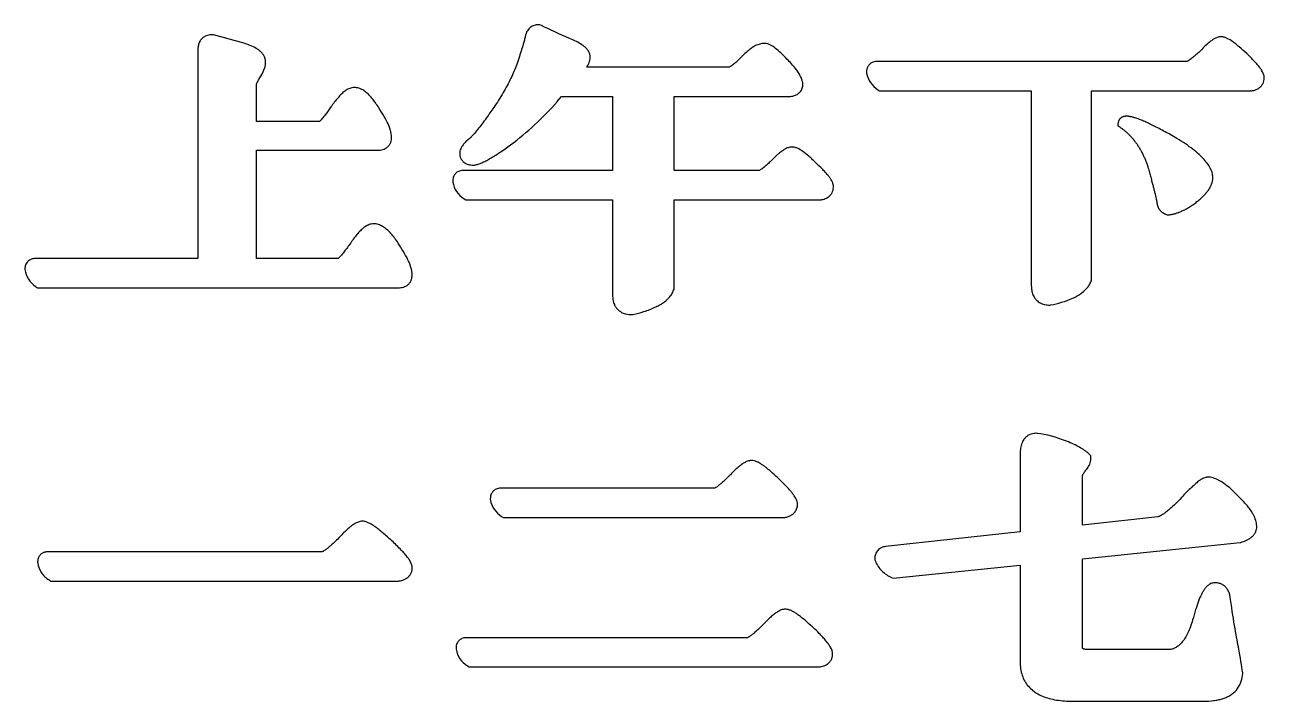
# Model space of a CAD drawing. Header units: millimetres. Extents: x 7 to 1486, y 45 to 924.
# Drawn here: x 11 to 741, y 525 to 924 of the extents above; entities that cross this region are included whole.
import ezdxf

# ---------------------------------------------------------------- set-up
doc = ezdxf.new("R2010")
doc.units = ezdxf.units.MM
doc.layers.add('Default', color=18, linetype='Continuous', true_color=0x000000)

msp = doc.modelspace()

# ---------------------------------------------------------------- linework, layer by layer
at = {"layer": 'Default'}
for p, q in [((425.51, 899.04), (341.66, 899.04)), ((695.35, 902.45), (512.8, 902.45)), ((416.94, 650.94), (291.08, 650.94)), ((185.77, 613.46), (24.34, 613.46)), ((436.4, 562.84), (270.88, 562.84)), ((685.28, 555.78), (637.65, 555.78)), ((628.4, 525.39), (705.31, 525.39))]:
    msp.add_line(p, q, dxfattribs=at)
for points in [[(314.97, 923.71), (314.14, 924.11), (313.23, 924.11)], [(140.42, 912.97), (140.36, 912.99), (121.76, 918.27), (121.2, 918.27)], [(305.78, 918.46), (305.69, 918.18), (305.64, 917.89)], [(446.66, 913.15), (446.51, 913.16), (446.35, 913.16)], [(112.58, 909.4), (112.58, 786.36), (17.04, 786.36)], [(730.73, 907.16), (730.69, 907.2), (730.66, 907.23)], [(433.06, 905.42), (433.01, 905.36), (432.95, 905.31)], [(149.08, 892.78), (149.11, 892.82), (149.14, 892.87)], [(506.61, 896.26), (506.61, 895.93), (506.66, 895.6)], [(184.28, 867.16), (147.11, 867.16), (147.11, 889.14)], [(469.09, 889.2), (469.09, 889.53), (469.04, 889.86)], [(513.3, 885.84), (514.29, 885.2), (603.71, 885.2), (603.71, 770.43)], [(638.96, 772.92), (639.22, 773.6), (639.22, 885.2), (733.69, 885.2), (734.08, 885.28)], [(324.26, 878.77), (324.3, 878.81), (326.78, 881.8), (356.93, 881.8), (356.93, 838.2), (268.93, 838.2)], [(443.22, 838.2), (393.16, 838.2), (393.16, 881.8), (460.23, 881.8)], [(272.37, 856.87), (272.31, 856.82), (272.25, 856.77)], [(195.26, 786.36), (147.11, 786.36), (147.11, 850.16), (218.55, 850.16)], [(275.02, 841.39), (275.36, 841.39), (275.7, 841.45)], [(262.74, 832.01), (262.74, 831.68), (262.8, 831.35)], [(269.44, 821.59), (270.43, 820.95), (356.93, 820.95), (356.93, 764.84)], [(392.93, 767.64), (393.16, 768.29), (393.16, 820.95), (479.85, 820.95), (480.24, 821.03)], [(10.63, 780.91), (10.56, 780.35), (10.65, 779.79)], [(16.96, 769.82), (17.98, 769.11), (230.72, 769.11)], [(628.47, 763.09), (628.65, 763.16), (628.83, 763.26)], [(368.23, 753.29), (368.58, 753.29), (368.92, 753.35)], [(614.53, 758.89), (614.89, 758.89), (615.24, 758.95)], [(607.27, 683.28), (607.01, 683.31), (606.74, 683.31)], [(624.53, 678.65), (624.5, 678.66), (624.46, 678.67)], [(597.14, 671.28), (597.14, 625.22), (517.85, 616.59), (517.74, 616.57)], [(638.73, 668.36), (638.73, 670.02), (637.56, 671.19)], [(678.35, 634.13), (633.86, 629.26), (633.86, 658.14)], [(708.46, 657.49), (708.22, 657.52), (707.99, 657.52)], [(284.89, 644.75), (284.89, 644.42), (284.94, 644.1)], [(291.58, 634.34), (292.58, 633.7), (458.53, 633.7), (459.01, 633.82)], [(736.57, 628.45), (736.57, 628.53), (736.56, 628.61)], [(633.86, 557.14), (633.86, 609.27), (726.78, 618.91), (727.13, 619.01)], [(18.15, 607.52), (18.15, 607.2), (18.2, 606.89)], [(511.47, 609.46), (511.47, 608.64), (511.8, 607.89)], [(521.36, 598.28), (522.35, 597.83), (597.14, 605.52), (597.14, 548.38)], [(24.84, 596.86), (25.83, 596.22), (230.81, 596.22), (231.14, 596.27)], [(720.71, 587.88), (720.66, 588.2), (720.56, 588.51)], [(264.69, 556.65), (264.69, 556.32), (264.74, 555.99)], [(725.8, 557.34), (725.78, 557.42), (725.77, 557.49)], [(271.38, 546.24), (272.38, 545.59), (478.83, 545.59), (479.18, 545.65)], [(728.28, 541.82), (728.31, 542.23), (728.25, 542.64)]]:
    msp.add_lwpolyline(points, dxfattribs=at)
for points, degree, knots in [([(313.23, 924.11), (312.39, 924.11), (310.68, 923.87), (308.4, 922.64), (306.72, 920.72), (306.03, 919.21), (305.78, 918.46)], 3, [0, 0, 0, 0, 2.505111, 5.112628, 7.645881, 10.045314, 10.045314, 10.045314, 10.045314]), ([(121.2, 918.27), (120.5, 918.27), (119.21, 918.17), (117.62, 917.7), (116.42, 917.11), (115.42, 916.41), (114.29, 915.29), (113.47, 913.93), (112.97, 912.55), (112.65, 911.16), (112.58, 910.1), (112.58, 909.4)], 3, [160.637057, 160.637057, 160.637057, 160.637057, 162.748824, 164.482904, 165.602181, 166.743144, 168.120308, 170.367378, 171.455227, 172.517825, 174.62451, 174.62451, 174.62451, 174.62451]), ([(305.64, 917.89), (305.6, 917.65), (305.48, 917.11), (305.17, 915.76), (304.46, 913.2), (303.37, 909.6), (301.96, 905.24), (300.98, 902.32), (300.45, 900.75)], 3, [10.63469, 10.63469, 10.63469, 10.63469, 11.349603, 12.294318, 14.796753, 19.31911, 23.568802, 28.548268, 28.548268, 28.548268, 28.548268]), ([(341.66, 899.04), (342.14, 899.71), (343.07, 901.3), (343.67, 903.35), (343.76, 904.82), (343.75, 905.59), (343.63, 906.41), (343.36, 907.33), (342.98, 908.17), (342.4, 909.13), (341.53, 910.21), (340.3, 911.33), (338.36, 912.76), (335.45, 914.37), (332.94, 915.46), (331.58, 916.01)], 3, [706.074783, 706.074783, 706.074783, 706.074783, 708.531733, 711.591312, 712.394852, 712.93656, 713.918035, 714.870656, 715.785343, 716.667873, 718.244942, 719.924965, 721.656728, 725.464387, 729.867553, 729.867553, 729.867553, 729.867553]), ([(446.35, 913.16), (445.46, 913.16), (443.7, 912.88), (441.62, 912.03), (439.75, 910.99), (437.84, 909.7), (435.5, 907.78), (433.89, 906.24), (433.06, 905.42)], 3, [654.661574, 654.661574, 654.661574, 654.661574, 657.329803, 659.980751, 661.348904, 663.753034, 666.908367, 670.419393, 670.419393, 670.419393, 670.419393]), ([(459.69, 903.91), (458.55, 905.13), (456.4, 907.33), (453.2, 910.14), (450.59, 911.92), (448.42, 912.85), (447.26, 913.1), (446.66, 913.15)], 3, [638.073653, 638.073653, 638.073653, 638.073653, 643.100852, 647.279171, 650.83785, 652.538065, 654.354336, 654.354336, 654.354336, 654.354336]), ([(715.53, 917.05), (715.12, 917.05), (714.35, 916.97), (713.28, 916.67), (712.05, 916.16), (710.59, 915.31), (708.86, 914.01), (706.23, 911.72), (704.29, 909.75), (702.97, 908.34)], 3, [0, 0, 0, 0, 1.218408, 2.31515, 3.346104, 5.18686, 7.37469, 9.834767, 15.647999, 15.647999, 15.647999, 15.647999]), ([(730.66, 907.23), (729.19, 908.58), (727.08, 910.47), (724.29, 912.74), (721.99, 914.46), (719.78, 915.88), (717.76, 916.71), (716.54, 917), (715.88, 917.05), (715.53, 917.05)], 3, [429.441351, 429.441351, 429.441351, 429.441351, 435.417931, 437.952828, 440.207641, 444.033824, 445.802686, 446.744963, 447.788681, 447.788681, 447.788681, 447.788681]), ([(149.14, 892.87), (149.97, 894.15), (151.06, 896.1), (152.05, 898.86), (152.39, 900.57), (152.47, 901.79), (152.45, 902.64), (152.32, 903.76), (151.95, 904.95), (151.27, 906.28), (150.43, 907.46), (149.19, 908.67), (147.23, 910.13), (144.31, 911.63), (141.78, 912.54), (140.42, 912.97)], 3, [96.308253, 96.308253, 96.308253, 96.308253, 100.877943, 102.997202, 105.069619, 106.104006, 106.656606, 107.602212, 109.476717, 110.394712, 112.055904, 113.817099, 115.590274, 119.358608, 123.641787, 123.641787, 123.641787, 123.641787]), ([(702.97, 908.34), (702.24, 907.66), (700.88, 906.43), (698.84, 904.71), (697.3, 903.55), (696.26, 902.9), (695.79, 902.64), (695.51, 902.51), (695.35, 902.45)], 3, [15.647999, 15.647999, 15.647999, 15.647999, 18.636204, 21.135263, 23.681025, 24.377959, 24.821749, 25.30863, 25.30863, 25.30863, 25.30863]), ([(734.08, 885.28), (734.56, 885.38), (735.53, 885.62), (736.92, 886.2), (738.25, 887.03), (739.41, 888.16), (740.29, 889.55), (740.82, 891.1), (740.96, 892.38), (740.94, 893.32), (740.84, 894.1), (740.6, 894.95), (740.17, 895.99), (739.48, 897.26), (738.41, 898.82), (736.94, 900.66), (734.41, 903.5), (732.27, 905.66), (730.73, 907.16)], 3, [400.232032, 400.232032, 400.232032, 400.232032, 401.708311, 403.20373, 404.757335, 406.377046, 408.033848, 409.6642, 411.232692, 411.898548, 412.490154, 413.562698, 414.552104, 415.848083, 417.906413, 420.228654, 422.886881, 429.336221, 429.336221, 429.336221, 429.336221]), ([(300.45, 900.75), (299.44, 897.98), (297.02, 892.32), (292.45, 883.82), (288.16, 877.1), (284.92, 872.5), (282.78, 869.49), (280.58, 866.46), (278.05, 863.14), (275.92, 860.51), (274.34, 858.73), (273.41, 857.78), (272.85, 857.26), (272.52, 856.98), (272.37, 856.87)], 3, [28.548268, 28.548268, 28.548268, 28.548268, 37.387774, 47.007638, 57.471446, 61.297589, 63.878008, 68.540551, 72.532356, 76.424504, 78.671769, 79.65464, 80.42902, 80.965871, 80.965871, 80.965871, 80.965871]), ([(432.95, 905.31), (432.28, 904.58), (431.02, 903.27), (429.05, 901.43), (427.41, 900.12), (426.19, 899.36), (425.67, 899.11), (425.51, 899.04)], 3, [670.573182, 670.573182, 670.573182, 670.573182, 673.539337, 676.046798, 678.645482, 679.820282, 680.358071, 680.358071, 680.358071, 680.358071]), ([(469.04, 889.86), (468.89, 890.75), (468.5, 892.06), (467.73, 893.73), (467.04, 894.99), (466.04, 896.56), (464.53, 898.62), (462.34, 901.19), (460.62, 902.98), (459.69, 903.91)], 3, [620.956887, 620.956887, 620.956887, 620.956887, 623.66189, 625.044459, 626.474239, 627.967903, 630.622361, 634.141914, 638.073653, 638.073653, 638.073653, 638.073653]), ([(512.8, 902.45), (512.24, 902.45), (511.28, 902.36), (510.04, 901.94), (509.09, 901.41), (508.04, 900.54), (507.22, 899.34), (506.7, 897.78), (506.61, 896.81), (506.61, 896.26)], 3, [72.99326, 72.99326, 72.99326, 72.99326, 74.651713, 75.883841, 76.87938, 77.912744, 79.941648, 81.173776, 82.832228, 82.832228, 82.832228, 82.832228]), ([(147.11, 889.14), (147.12, 889.2), (147.18, 889.41), (147.39, 889.96), (147.79, 890.75), (148.39, 891.75), (148.83, 892.42), (149.08, 892.78)], 3, [92.037547, 92.037547, 92.037547, 92.037547, 92.229811, 92.702683, 93.79154, 94.884644, 96.196316, 96.196316, 96.196316, 96.196316]), ([(204.68, 887.12), (203.8, 887.12), (202.5, 886.86), (200.64, 886.02), (198.95, 884.91), (197.02, 883.21), (194.21, 880.17), (192.25, 877.55), (190.93, 875.67)], 3, [0, 0, 0, 0, 2.65414, 3.894525, 6.109531, 8.7088, 11.591938, 18.50711, 18.50711, 18.50711, 18.50711]), ([(219.24, 875.06), (218.59, 876.12), (217.29, 878.1), (215.23, 880.81), (213.14, 883.11), (211.27, 884.7), (209.78, 885.66), (208.64, 886.25), (207, 886.89), (205.61, 887.12), (204.68, 887.12)], 3, [543.87855, 543.87855, 543.87855, 543.87855, 547.606496, 550.985228, 554.071758, 556.929785, 558.308321, 559.403246, 560.776522, 563.574007, 563.574007, 563.574007, 563.574007]), ([(460.23, 881.8), (460.99, 881.8), (462.14, 881.87), (463.65, 882.19), (465.03, 882.65), (466.35, 883.42), (467.48, 884.5), (468.24, 885.58), (468.75, 886.76), (469.04, 887.99), (469.09, 888.8), (469.09, 889.2)], 3, [607.254242, 607.254242, 607.254242, 607.254242, 609.555374, 610.699686, 611.872343, 613.925786, 615.225956, 616.54569, 617.845142, 619.096773, 620.294787, 620.294787, 620.294787, 620.294787]), ([(275.7, 841.45), (276.4, 841.58), (277.83, 841.95), (279.99, 842.79), (282.3, 843.88), (284.78, 845.25), (287.48, 846.88), (291.57, 849.56), (299.71, 855.3), (311.37, 865.02), (320.05, 874), (324.26, 878.77)], 3, [104.216587, 104.216587, 104.216587, 104.216587, 106.350644, 108.638021, 111.169935, 113.992964, 117.139798, 120.62708, 128.667732, 147.007038, 166.092678, 166.092678, 166.092678, 166.092678]), ([(190.93, 875.67), (189.86, 874.11), (188.16, 871.72), (186.04, 869.03), (184.9, 867.76), (184.42, 867.29), (184.28, 867.16)], 3, [18.50711, 18.50711, 18.50711, 18.50711, 24.176569, 27.310199, 28.752872, 29.318339, 29.318339, 29.318339, 29.318339]), ([(218.55, 850.16), (219.04, 850.16), (220.04, 850.21), (222.07, 850.61), (224.01, 851.63), (225.47, 853.29), (226.22, 854.75), (226.62, 856.28), (226.73, 857.94), (226.58, 859.74), (225.98, 862.4), (224.62, 865.91), (222.26, 870.38), (220.32, 873.43), (219.24, 875.06)], 3, [512.244503, 512.244503, 512.244503, 512.244503, 513.719267, 515.21949, 518.441595, 520.130264, 521.781598, 523.349298, 524.853308, 526.769616, 528.734394, 533.030718, 538.023648, 543.87855, 543.87855, 543.87855, 543.87855]), ([(272.25, 856.77), (271.47, 856.14), (270.1, 854.93), (268.61, 853.18), (267.69, 851.67), (267.14, 850.33), (266.87, 849), (266.87, 847.55), (267.16, 846.02), (267.96, 844.38), (269.12, 843.15), (270.49, 842.27), (271.91, 841.73), (273.47, 841.44), (274.5, 841.39), (275.02, 841.39)], 3, [81.121152, 81.121152, 81.121152, 81.121152, 84.135798, 86.605902, 87.984683, 89.418867, 90.94858, 92.026947, 93.752438, 95.591015, 97.433968, 98.791749, 100.428073, 101.98189, 103.526117, 103.526117, 103.526117, 103.526117]), ([(684.13, 812.05), (692.41, 812.78), (701.66, 820.08), (710.66, 827.38), (710.66, 833.96), (710.66, 844.18), (689.49, 857.08)], 2, [-4, -4, -4, -3, -3, -2, -2, -1, -1, -1]), ([(477.11, 842.44), (475.62, 843.89), (473.01, 846.33), (469.29, 849.35), (466.42, 851.16), (463.93, 852.06), (461.86, 852.14), (460.18, 851.64), (458.72, 850.96), (457.34, 850.1), (455.76, 848.92), (453.36, 846.88), (451.58, 845.12), (450.34, 843.84)], 3, [487.969187, 487.969187, 487.969187, 487.969187, 494.199735, 498.679878, 502.346439, 504.34743, 506.556569, 508.450793, 509.566953, 511.375767, 513.325014, 515.484402, 520.823602, 520.823602, 520.823602, 520.823602]), ([(450.34, 843.84), (449.66, 843.19), (448.39, 842), (446.47, 840.34), (445.04, 839.24), (444.06, 838.62), (443.62, 838.37), (443.36, 838.25), (443.22, 838.2)], 3, [520.823602, 520.823602, 520.823602, 520.823602, 523.663742, 526.035836, 528.436767, 529.088672, 529.498403, 529.945486, 529.945486, 529.945486, 529.945486]), ([(480.24, 821.03), (480.71, 821.12), (481.64, 821.36), (483, 821.91), (484.29, 822.7), (485.44, 823.76), (486.33, 825.09), (486.9, 826.57), (487.12, 828.03), (487.1, 829.34), (486.85, 830.42), (486.5, 831.36), (485.93, 832.5), (485.05, 833.9), (483.74, 835.58), (482.17, 837.38), (479.96, 839.7), (478.22, 841.39), (477.11, 842.44)], 3, [459.359494, 459.359494, 459.359494, 459.359494, 460.78958, 462.241468, 463.747448, 465.310137, 466.914072, 468.507326, 470.044382, 471.336083, 472.403173, 473.375491, 474.327623, 476.234142, 478.325037, 480.700987, 483.394703, 487.969187, 487.969187, 487.969187, 487.969187]), ([(268.93, 838.2), (268.38, 838.2), (267.41, 838.1), (266.18, 837.69), (265.23, 837.16), (264.18, 836.29), (263.36, 835.09), (262.84, 833.53), (262.74, 832.56), (262.74, 832.01)], 3, [260.587821, 260.587821, 260.587821, 260.587821, 262.246274, 263.478401, 264.473941, 265.507305, 267.536209, 268.768336, 270.426789, 270.426789, 270.426789, 270.426789]), ([(231.17, 794.5), (230.48, 795.59), (229.13, 797.62), (226.99, 800.4), (224.81, 802.75), (222.59, 804.6), (220.6, 805.77), (218.48, 806.57), (216.16, 806.97), (213.88, 806.55), (211.96, 805.66), (210.21, 804.51), (208.23, 802.72), (205.39, 799.55), (203.43, 796.82), (202.12, 794.85)], 3, [362.365845, 362.365845, 362.365845, 362.365845, 366.213946, 369.697464, 372.873483, 375.81321, 378.351318, 379.755558, 382.602978, 385.32912, 386.614871, 388.91496, 391.612232, 394.599219, 401.67592, 401.67592, 401.67592, 401.67592]), ([(202.12, 794.85), (201.5, 793.99), (200.35, 792.4), (198.53, 790.02), (196.99, 788.14), (195.84, 786.9), (195.38, 786.46), (195.26, 786.36)], 3, [401.67592, 401.67592, 401.67592, 401.67592, 404.855317, 407.567286, 410.686812, 412.134389, 412.61088, 412.61088, 412.61088, 412.61088]), ([(230.72, 769.11), (231.21, 769.11), (232.21, 769.17), (234.24, 769.57), (236.18, 770.58), (237.64, 772.24), (238.39, 773.7), (238.79, 775.24), (238.9, 776.91), (238.74, 778.72), (238.12, 781.42), (236.71, 785.01), (234.28, 789.63), (232.28, 792.81), (231.17, 794.5)], 3, [330.188725, 330.188725, 330.188725, 330.188725, 331.663488, 333.163712, 336.385817, 338.074486, 339.72582, 341.29352, 342.79753, 344.736643, 346.727498, 351.114157, 356.273164, 362.365845, 362.365845, 362.365845, 362.365845]), ([(17.04, 786.36), (16.34, 786.36), (14.83, 786.18), (13.07, 785.3), (11.91, 784.13), (11.05, 782.79), (10.73, 781.65), (10.63, 780.91)], 3, [244.663826, 244.663826, 244.663826, 244.663826, 246.761366, 249.168581, 250.440118, 251.682909, 253.930282, 253.930282, 253.930282, 253.930282]), ([(382.35, 757.81), (383.29, 758.27), (385.08, 759.2), (387.77, 760.96), (390.07, 762.95), (391.88, 765.27), (392.65, 766.83), (392.93, 767.64)], 3, [389.049648, 389.049648, 389.049648, 389.049648, 392.181349, 395.074517, 398.675328, 401.277128, 403.861908, 403.861908, 403.861908, 403.861908]), ([(603.71, 770.43), (603.71, 769.49), (603.81, 768.07), (604.21, 766.24), (604.8, 764.48), (605.79, 762.76), (607.48, 760.99), (609.42, 759.8), (611.93, 759.03), (613.6, 758.89), (614.53, 758.89)], 3, [225.403772, 225.403772, 225.403772, 225.403772, 228.250303, 229.63701, 231.02372, 233.820842, 235.519848, 238.340162, 240.560245, 243.346851, 243.346851, 243.346851, 243.346851]), ([(628.83, 763.26), (629.72, 763.74), (631.41, 764.71), (633.97, 766.49), (636.16, 768.45), (637.91, 770.67), (638.67, 772.15), (638.96, 772.92)], 3, [292.208132, 292.208132, 292.208132, 292.208132, 295.246527, 298.058018, 301.540956, 304.038096, 306.511274, 306.511274, 306.511274, 306.511274]), ([(356.93, 764.84), (356.93, 763.68), (357.09, 761.77), (357.85, 759.39), (358.76, 757.71), (359.84, 756.36), (361.16, 755.23), (362.82, 754.27), (365.18, 753.47), (367.08, 753.29), (368.23, 753.29)], 3, [355.825118, 355.825118, 355.825118, 355.825118, 359.287149, 361.553975, 363.268041, 364.997498, 366.729895, 368.44992, 370.719517, 374.15843, 374.15843, 374.15843, 374.15843]), ([(368.92, 753.35), (371.12, 753.73), (375.7, 754.96), (380.09, 756.76), (382.35, 757.81)], 3, [374.8489, 374.8489, 374.8489, 374.8489, 381.550928, 389.049648, 389.049648, 389.049648, 389.049648]), ([(606.74, 683.31), (605.67, 683.31), (604.05, 683.09), (602.04, 682.21), (600.69, 681.26), (599.67, 680.2), (598.85, 679.01), (597.96, 677.26), (597.27, 674.6), (597.14, 672.41), (597.14, 671.28)], 3, [174.818997, 174.818997, 174.818997, 174.818997, 178.02973, 179.675749, 181.334913, 182.980453, 184.060877, 185.656943, 188.855964, 192.233465, 192.233465, 192.233465, 192.233465]), ([(438.81, 667.25), (438.39, 667.25), (437.59, 667.17), (436.46, 666.85), (435.17, 666.31), (433.61, 665.39), (431.74, 664), (428.84, 661.49), (426.7, 659.33), (425.23, 657.76)], 3, [0, 0, 0, 0, 1.262179, 2.407319, 3.494056, 5.458204, 7.82087, 10.497101, 16.942587, 16.942587, 16.942587, 16.942587]), ([(459.01, 633.82), (459.69, 633.99), (461.04, 634.41), (462.61, 635.26), (463.75, 636.19), (464.78, 637.33), (465.54, 638.74), (465.88, 640.26), (465.98, 641.61), (465.75, 643.06), (465.25, 644.31), (464.67, 645.44), (463.97, 646.56), (463, 647.88), (461.42, 649.83), (458.8, 652.68), (455.23, 656.19), (451.45, 659.69), (448.48, 662.24), (446.49, 663.77), (445.23, 664.67), (444.06, 665.45), (442.88, 666.1), (441.72, 666.65), (440.45, 667.1), (439.38, 667.25), (438.81, 667.25)], 3, [163.874282, 163.874282, 163.874282, 163.874282, 165.979662, 168.106504, 169.212333, 170.360664, 172.730872, 173.910199, 175.041838, 176.765618, 178.270276, 179.073192, 180.588175, 182.214328, 183.991783, 188.109021, 193.816569, 199.014217, 203.569617, 205.548647, 206.533789, 208.219562, 209.782089, 210.557355, 212.084246, 213.791074, 213.791074, 213.791074, 213.791074]), ([(635.38, 660.94), (636.06, 661.7), (637.11, 663.05), (638.12, 665.06), (638.62, 666.74), (638.73, 667.82), (638.73, 668.36)], 3, [98.43541, 98.43541, 98.43541, 98.43541, 101.504291, 103.545658, 105.135536, 106.769048, 106.769048, 106.769048, 106.769048]), ([(425.23, 657.76), (424.44, 656.97), (422.97, 655.54), (420.97, 653.75), (419.52, 652.57), (418.55, 651.86), (417.94, 651.46), (417.42, 651.16), (417.11, 651.01), (416.94, 650.94)], 3, [16.942587, 16.942587, 16.942587, 16.942587, 20.296377, 23.093721, 24.984821, 25.920521, 26.688467, 27.184098, 27.721918, 27.721918, 27.721918, 27.721918]), ([(633.86, 658.14), (633.86, 658.18), (633.89, 658.33), (634.02, 658.75), (634.32, 659.36), (634.79, 660.14), (635.16, 660.66), (635.38, 660.94)], 3, [95.227606, 95.227606, 95.227606, 95.227606, 95.344807, 95.700345, 96.528585, 97.383162, 98.43541, 98.43541, 98.43541, 98.43541]), ([(707.99, 657.52), (707.72, 657.52), (707.21, 657.48), (706.29, 657.29), (705.28, 656.93), (703.86, 656.19), (702.1, 654.98), (699.88, 653.12), (696.21, 649.68), (693.42, 646.73), (691.45, 644.58)], 3, [0, 0, 0, 0, 0.801624, 1.521295, 2.810145, 4.02169, 6.300879, 9.217005, 12.683683, 21.40487, 21.40487, 21.40487, 21.40487]), ([(725.42, 646.36), (724.37, 647.5), (722.31, 649.61), (718.84, 652.67), (715.36, 655.1), (711.78, 656.8), (709.56, 657.35), (708.46, 657.49)], 3, [728.280181, 728.280181, 728.280181, 728.280181, 732.918417, 737.113161, 742.152132, 745.62906, 748.958836, 748.958836, 748.958836, 748.958836]), ([(291.08, 650.94), (290.53, 650.94), (289.56, 650.85), (288.33, 650.44), (287.38, 649.9), (286.33, 649.04), (285.51, 647.84), (284.98, 646.27), (284.89, 645.31), (284.89, 644.75)], 3, [68.60865, 68.60865, 68.60865, 68.60865, 70.267103, 71.49923, 72.49477, 73.528134, 75.557038, 76.789165, 78.447618, 78.447618, 78.447618, 78.447618]), ([(691.45, 644.58), (689.86, 642.96), (687.57, 640.72), (684.57, 638.08), (682.71, 636.58), (681.11, 635.45), (679.96, 634.76), (679.2, 634.4), (678.8, 634.24), (678.53, 634.16), (678.4, 634.13), (678.35, 634.13)], 3, [21.40487, 21.40487, 21.40487, 21.40487, 28.214293, 31.015441, 33.403591, 35.373599, 36.880555, 37.447147, 37.877434, 38.161584, 38.295014, 38.295014, 38.295014, 38.295014]), ([(736.56, 628.61), (736.52, 629.76), (736.08, 632.08), (734.89, 634.82), (733.42, 637.35), (731.56, 639.95), (728.81, 643.1), (726.61, 645.26), (725.42, 646.36)], 3, [706.813032, 706.813032, 706.813032, 706.813032, 710.265017, 713.844717, 715.730848, 719.045317, 723.411878, 728.280181, 728.280181, 728.280181, 728.280181]), ([(209.55, 631.47), (209.11, 631.47), (208.26, 631.38), (207.08, 631.04), (205.71, 630.45), (204.04, 629.45), (202.03, 627.91), (198.89, 625.13), (196.58, 622.73), (194.98, 621)], 3, [0, 0, 0, 0, 1.326084, 2.534349, 3.688141, 5.79408, 8.355613, 11.279765, 18.35312, 18.35312, 18.35312, 18.35312]), ([(226.86, 619.95), (225.11, 621.55), (222.6, 623.79), (219.31, 626.47), (217.21, 628.06), (215.3, 629.37), (213.49, 630.42), (211.96, 631.07), (210.64, 631.41), (209.93, 631.47), (209.55, 631.47)], 3, [225.327195, 225.327195, 225.327195, 225.327195, 232.444138, 235.427683, 238.051783, 240.345279, 242.385431, 244.310057, 245.3237, 246.456914, 246.456914, 246.456914, 246.456914]), ([(727.13, 619.01), (728.32, 619.37), (730.04, 619.99), (732.14, 621.13), (733.55, 622.15), (734.79, 623.39), (735.79, 624.89), (736.42, 626.62), (736.57, 627.84), (736.57, 628.45)], 3, [692.273178, 692.273178, 692.273178, 692.273178, 695.990201, 697.732739, 699.450943, 701.195537, 702.9855, 704.821134, 706.653096, 706.653096, 706.653096, 706.653096]), ([(194.98, 621), (194.1, 620.12), (192.47, 618.54), (190.27, 616.56), (188.65, 615.25), (187.58, 614.47), (186.89, 614.03), (186.31, 613.7), (185.96, 613.53), (185.77, 613.46)], 3, [18.35312, 18.35312, 18.35312, 18.35312, 22.06933, 25.165347, 27.256786, 28.292031, 29.141273, 29.706605, 30.307787, 30.307787, 30.307787, 30.307787]), ([(231.14, 596.27), (232.17, 596.44), (233.7, 596.84), (235.6, 597.82), (236.91, 598.87), (237.8, 600.01), (238.33, 601.06), (238.7, 602.16), (238.87, 603.26), (238.86, 604.29), (238.75, 605.13), (238.5, 606.06), (238.04, 607.18), (237.28, 608.57), (236.08, 610.3), (234.4, 612.34), (231.37, 615.66), (228.77, 618.17), (226.86, 619.95)], 3, [192.957444, 192.957444, 192.957444, 192.957444, 196.087764, 197.679648, 199.347425, 201.095647, 201.982152, 202.862038, 204.576819, 205.303144, 205.937931, 207.105099, 208.196633, 209.555964, 211.865761, 214.4857, 217.496979, 225.327195, 225.327195, 225.327195, 225.327195]), ([(517.74, 616.57), (516.93, 616.44), (515.28, 615.97), (513.48, 614.69), (512.41, 613.23), (511.66, 611.62), (511.47, 610.31), (511.47, 609.46)], 3, [252.777363, 252.777363, 252.777363, 252.777363, 255.218907, 257.885281, 259.269325, 260.630511, 263.17272, 263.17272, 263.17272, 263.17272]), ([(24.34, 613.46), (23.91, 613.46), (23.25, 613.42), (22.36, 613.23), (21.4, 612.9), (20.42, 612.34), (19.37, 611.35), (18.66, 610.23), (18.23, 608.86), (18.15, 607.98), (18.15, 607.52)], 3, [80.167252, 80.167252, 80.167252, 80.167252, 81.454511, 82.145586, 82.883463, 84.487747, 85.508542, 87.187628, 88.421853, 89.81055, 89.81055, 89.81055, 89.81055]), ([(720.56, 588.51), (720.37, 589.14), (719.88, 590.39), (718.79, 592.1), (717.32, 593.55), (715.81, 594.42), (714.51, 594.88), (713.52, 595.1), (712.68, 595.19), (712.07, 595.21), (711.41, 595.21), (710.57, 595.1), (709.47, 594.74), (708.24, 594.08), (707.23, 593.21), (706.43, 592.32), (705.7, 591.38), (704.86, 590.08), (703.61, 587.71), (702.11, 584.14), (700.4, 579.1), (699.33, 575.34), (698.78, 573.3)], 3, [532.619472, 532.619472, 532.619472, 532.619472, 534.60531, 536.617015, 538.676492, 540.756822, 541.787401, 542.803973, 543.80939, 544.30842, 544.651779, 545.77553, 546.844276, 548.108516, 549.933154, 550.811889, 551.691732, 553.507971, 555.461375, 559.72955, 565.097668, 571.445, 571.445, 571.445, 571.445]), ([(458.77, 579.63), (458.34, 579.63), (457.53, 579.55), (456.39, 579.22), (455.09, 578.66), (453.51, 577.73), (451.61, 576.3), (448.65, 573.73), (446.46, 571.51), (444.95, 569.9)], 3, [0, 0, 0, 0, 1.281535, 2.43812, 3.534511, 5.522019, 7.925741, 10.661297, 17.28129, 17.28129, 17.28129, 17.28129]), ([(475.38, 568.57), (473.73, 570.1), (471.36, 572.25), (468.25, 574.82), (466.25, 576.34), (464.4, 577.61), (462.64, 578.62), (461.13, 579.25), (459.84, 579.57), (459.14, 579.63), (458.77, 579.63)], 3, [222.847709, 222.847709, 222.847709, 222.847709, 229.598125, 232.439793, 234.950686, 237.160688, 239.146295, 241.040087, 242.039109, 243.145265, 243.145265, 243.145265, 243.145265]), ([(444.95, 569.9), (444.13, 569.09), (442.61, 567.61), (440.55, 565.76), (439.05, 564.53), (438.06, 563.8), (437.43, 563.38), (436.89, 563.07), (436.57, 562.91), (436.4, 562.84)], 3, [17.28129, 17.28129, 17.28129, 17.28129, 20.744753, 23.633403, 25.586483, 26.553073, 27.346982, 27.85811, 28.414832, 28.414832, 28.414832, 28.414832]), ([(698.78, 573.3), (698.38, 571.91), (697.55, 569.32), (696.07, 565.77), (694.47, 562.78), (692.76, 560.36), (690.96, 558.49), (689.12, 557.14), (687.23, 556.23), (685.94, 555.89), (685.28, 555.78)], 3, [571.445, 571.445, 571.445, 571.445, 575.761855, 579.606586, 582.980741, 585.917664, 588.472314, 590.744612, 592.736302, 594.731647, 594.731647, 594.731647, 594.731647]), ([(270.88, 562.84), (270.33, 562.84), (269.36, 562.75), (268.13, 562.33), (267.18, 561.8), (266.13, 560.93), (265.31, 559.73), (264.78, 558.17), (264.69, 557.2), (264.69, 556.65)], 3, [78.428683, 78.428683, 78.428683, 78.428683, 80.087136, 81.319263, 82.314803, 83.348167, 85.377071, 86.609198, 88.267651, 88.267651, 88.267651, 88.267651]), ([(479.18, 545.65), (479.67, 545.74), (480.67, 545.96), (482.11, 546.48), (483.5, 547.24), (484.75, 548.29), (485.77, 549.65), (486.42, 551.22), (486.62, 552.58), (486.62, 553.58), (486.53, 554.4), (486.3, 555.3), (485.88, 556.34), (485.2, 557.63), (484.13, 559.22), (482.6, 561.13), (480.75, 563.21), (478.32, 565.73), (476.48, 567.53), (475.38, 568.57)], 3, [191.804823, 191.804823, 191.804823, 191.804823, 193.326648, 194.847126, 196.409624, 198.03928, 199.737001, 201.446467, 203.102491, 203.82598, 204.445223, 205.570954, 206.610082, 207.805223, 209.946811, 212.358134, 215.133966, 218.304915, 222.847709, 222.847709, 222.847709, 222.847709]), ([(633.97, 556.51), (633.95, 556.53), (633.91, 556.62), (633.87, 556.84), (633.86, 557.02), (633.86, 557.14)], 3, [630.394358, 630.394358, 630.394358, 630.394358, 630.4965377, 630.6870187, 631.0439697, 631.0439697, 631.0439697, 631.0439697]), ([(637.65, 555.78), (636.97, 555.78), (636.06, 555.83), (634.99, 556.04), (634.49, 556.2), (634.19, 556.34), (634.04, 556.44), (633.99, 556.48), (633.97, 556.51)], 3, [626.588707, 626.588707, 626.588707, 626.588707, 628.615278, 629.335932, 629.854864, 630.186814, 630.311829, 630.394358, 630.394358, 630.394358, 630.394358]), ([(597.14, 548.38), (597.14, 547.05), (597.31, 544.43), (598.18, 540.66), (599.7, 537.19), (601.86, 534.11), (604.29, 531.8), (607.1, 529.85), (610.27, 528.25), (614.24, 526.93), (618.6, 526.02), (623.37, 525.49), (626.68, 525.39), (628.4, 525.39)], 3, [359.059301, 359.059301, 359.059301, 359.059301, 363.053396, 366.889697, 370.638496, 374.361109, 378.111856, 380.657216, 384.593053, 388.744724, 393.174972, 397.946778, 403.10988, 403.10988, 403.10988, 403.10988]), ([(705.31, 525.39), (707.24, 525.39), (710.06, 525.53), (713.69, 526.13), (716.17, 526.76), (718.48, 527.6), (720.76, 528.75), (723.44, 530.63), (725.39, 532.86), (726.73, 535.29), (727.8, 537.9), (728.19, 540.24), (728.28, 541.82)], 3, [435.174953, 435.174953, 435.174953, 435.174953, 440.971181, 443.640615, 446.188739, 448.639432, 451.01631, 453.814201, 458.424745, 459.807438, 462.119505, 466.863551, 466.863551, 466.863551, 466.863551])]:
    msp.add_open_spline(points, degree=degree, knots=knots, dxfattribs=at)
for points, degree in [([(331.58, 916.01), (325.47, 918.74), (319.94, 921.31), (314.97, 923.71)], 3), ([(506.66, 895.6), (506.99, 893.6), (507.75, 891.69), (508.9, 890.03)], 3), ([(508.9, 890.03), (510.04, 888.38), (511.55, 886.98), (513.3, 885.84)], 3), ([(660.28, 870.22), (654.69, 870.22), (654.69, 864.62)], 2), ([(689.49, 857.08), (667.83, 869.73), (660.28, 870.22)], 2), ([(654.69, 864.62), (667.34, 856.59), (672.45, 840.04)], 2), ([(672.45, 840.04), (677.08, 823.73), (677.81, 818.62)], 2), ([(262.8, 831.35), (263.13, 829.35), (263.89, 827.44), (265.03, 825.78)], 3), ([(265.03, 825.78), (266.18, 824.12), (267.68, 822.73), (269.44, 821.59)], 3), ([(677.81, 818.62), (678.78, 813.51), (684.13, 812.05)], 2), ([(10.65, 779.79), (10.97, 777.77), (11.67, 775.84), (12.74, 774.13)], 3), ([(12.74, 774.13), (13.82, 772.43), (15.27, 770.98), (16.96, 769.82)], 3), ([(615.24, 758.95), (619.2, 759.67), (623.58, 761.06), (628.47, 763.09)], 3), ([(624.46, 678.67), (618.24, 681.03), (612.53, 682.58), (607.27, 683.28)], 3), ([(632.19, 675.07), (630.03, 676.29), (627.49, 677.46), (624.53, 678.65)], 3), ([(637.56, 671.19), (636.12, 672.63), (634.34, 673.86), (632.19, 675.07)], 3), ([(284.94, 644.1), (285.28, 642.1), (286.03, 640.19), (287.18, 638.53)], 3), ([(287.18, 638.53), (288.32, 636.87), (289.83, 635.47), (291.58, 634.34)], 3), ([(18.2, 606.89), (18.52, 604.84), (19.26, 602.87), (20.4, 601.16)], 3), ([(511.8, 607.89), (512.71, 605.75), (514, 603.82), (515.63, 602.19)], 3), ([(20.4, 601.16), (21.54, 599.45), (23.07, 598.01), (24.84, 596.86)], 3), ([(515.63, 602.19), (517.25, 600.57), (519.19, 599.27), (521.36, 598.28)], 3), ([(723.43, 570.09), (722.59, 575.16), (721.68, 581.09), (720.71, 587.88)], 3), ([(725.77, 557.49), (725.06, 560.81), (724.28, 565.02), (723.43, 570.09)], 3), ([(264.74, 555.99), (265.08, 553.99), (265.83, 552.08), (266.98, 550.43)], 3), ([(728.25, 542.64), (727.75, 545.95), (726.94, 550.83), (725.8, 557.34)], 3), ([(266.98, 550.43), (268.12, 548.77), (269.63, 547.37), (271.38, 546.24)], 3)]:
    msp.add_open_spline(points, degree=degree, dxfattribs=at)

doc.saveas('drawing.dxf')
